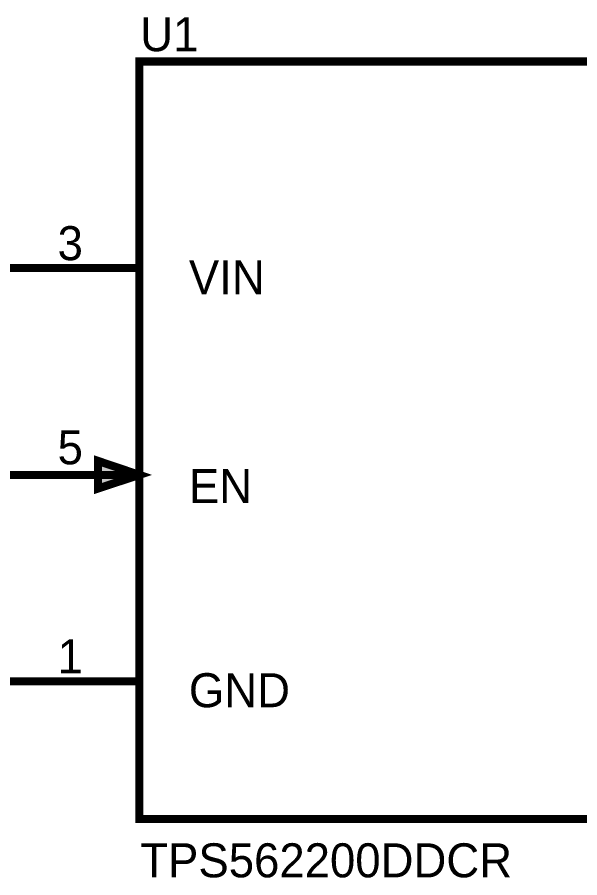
# Model space of a CAD drawing. Header units: inches. Extents: x 0 to 11.5, y 0 to 7.6.
# Drawn here: x 3.123 to 3.94, y 4.015 to 5.264 of the extents above; entities that cross this region are included whole.
import ezdxf

# ---------------------------------------------------------------- set-up
doc = ezdxf.new("R2010")
doc.units = ezdxf.units.IN
doc.header["$MEASUREMENT"] = 0
doc.layers.add('Sheet', color=255, linetype='Continuous')

msp = doc.modelspace()

# ---------------------------------------------------------------- linework, layer by layer
at = {"layer": 'Sheet'}
for points in [[(3.3005, 5.1999, 0.0118, 0.0118, 0), (4.3006, 5.1999, 0.0118, 0.0118, 0), (4.3006, 4.0999, 0.0118, 0.0118, 0), (3.3005, 4.0999, 0.0118, 0.0118, 0), (3.3005, 5.1999, 0.0118, 0.0118, 0)], [(3.2405, 4.6199, 0.0118, 0.0118, 0), (3.3005, 4.5996, 0.0118, 0.0118, 0), (3.2405, 4.5798, 0.0118, 0.0118, 0), (3.2405, 4.6199, 0.0118, 0.0118, 0)], [(3.2405, 4.6199, 0.0039, 0.0039, 0), (3.3005, 4.5996, 0.0039, 0.0039, 0), (3.2405, 4.5798, 0.0039, 0.0039, 0), (3.2405, 4.6199, 0.0039, 0.0039, 0)]]:
    msp.add_lwpolyline(points, format="xyseb", close=True, dxfattribs=at)
for points in [[(3.3005, 4.9, 0.0118, 0.0118, 0), (3.1008, 4.9, 0.0118, 0.0118, 0)], [(3.3005, 4.5996, 0.0118, 0.0118, 0), (3.1008, 4.5996, 0.0118, 0.0118, 0)], [(3.3005, 4.2997, 0.0118, 0.0118, 0), (3.1008, 4.2997, 0.0118, 0.0118, 0)]]:
    msp.add_lwpolyline(points, format="xyseb", dxfattribs=at)
msp.add_solid([(3.238, 4.5773), (3.3062, 4.6), (3.238, 4.6227)], dxfattribs=at)

# ---------------------------------------------------------------- texts
for s, height, p in [('U1', 0.0494, (3.3018, 5.2149)), ('3', 0.0494, (3.1819, 4.9114)), ('VIN', 0.0494, (3.3724, 4.862)), ('5', 0.0494, (3.1819, 4.615)), ('EN', 0.0494, (3.3724, 4.5586)), ('1', 0.0494, (3.1819, 4.3116)), ('GND', 0.0494, (3.3724, 4.2622)), ('TPS562200DDCR', 0.049396, (3.3018, 4.0152))]:
    msp.add_text(s, height=height, dxfattribs=at).set_placement(p)

doc.saveas('drawing.dxf')
